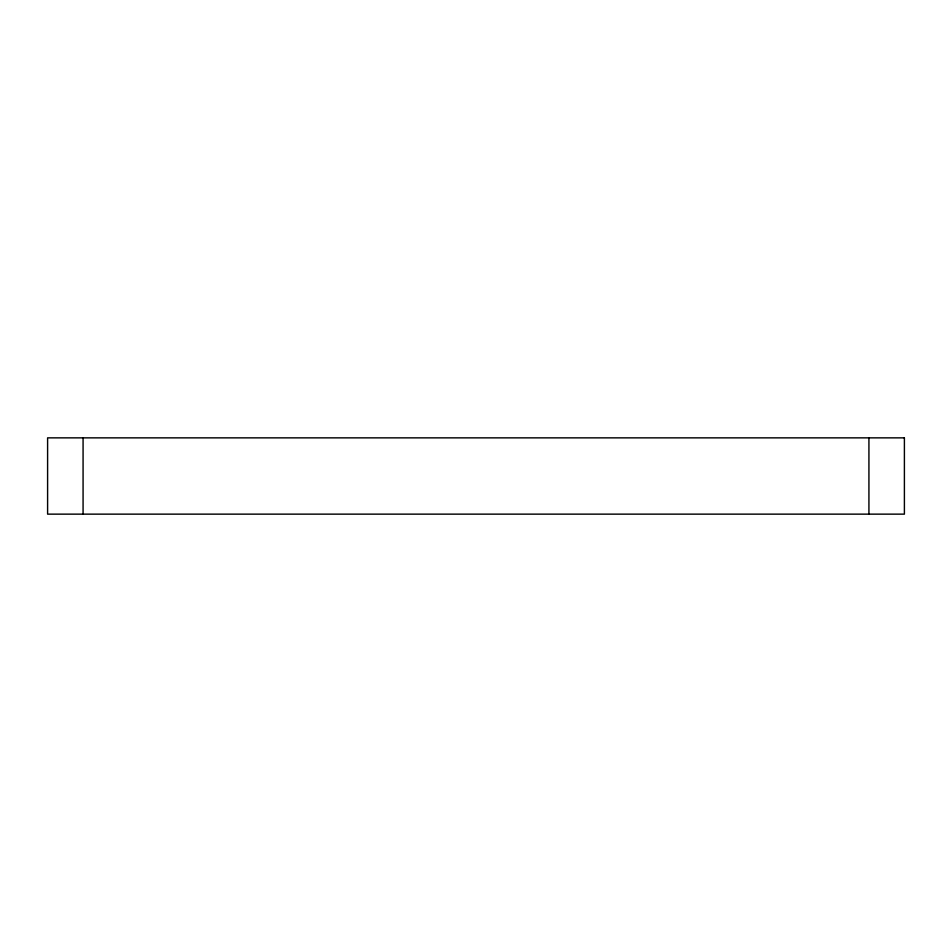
<?xml version="1.0" encoding="UTF-8"?>
<svg xmlns="http://www.w3.org/2000/svg" width="952" height="952" viewBox="0 0 952 952"><rect width="100%" height="100%" fill="white"/><g stroke="black" fill="none" stroke-linecap="round" stroke-linejoin="round"><path stroke-width="1.43" d="M868.926 437.86L868.926 514.139M83.074 437.86L83.074 514.139M904.4 437.86L47.6 437.86L47.6 514.139L904.4 514.139L904.4 437.86"/></g></svg>
